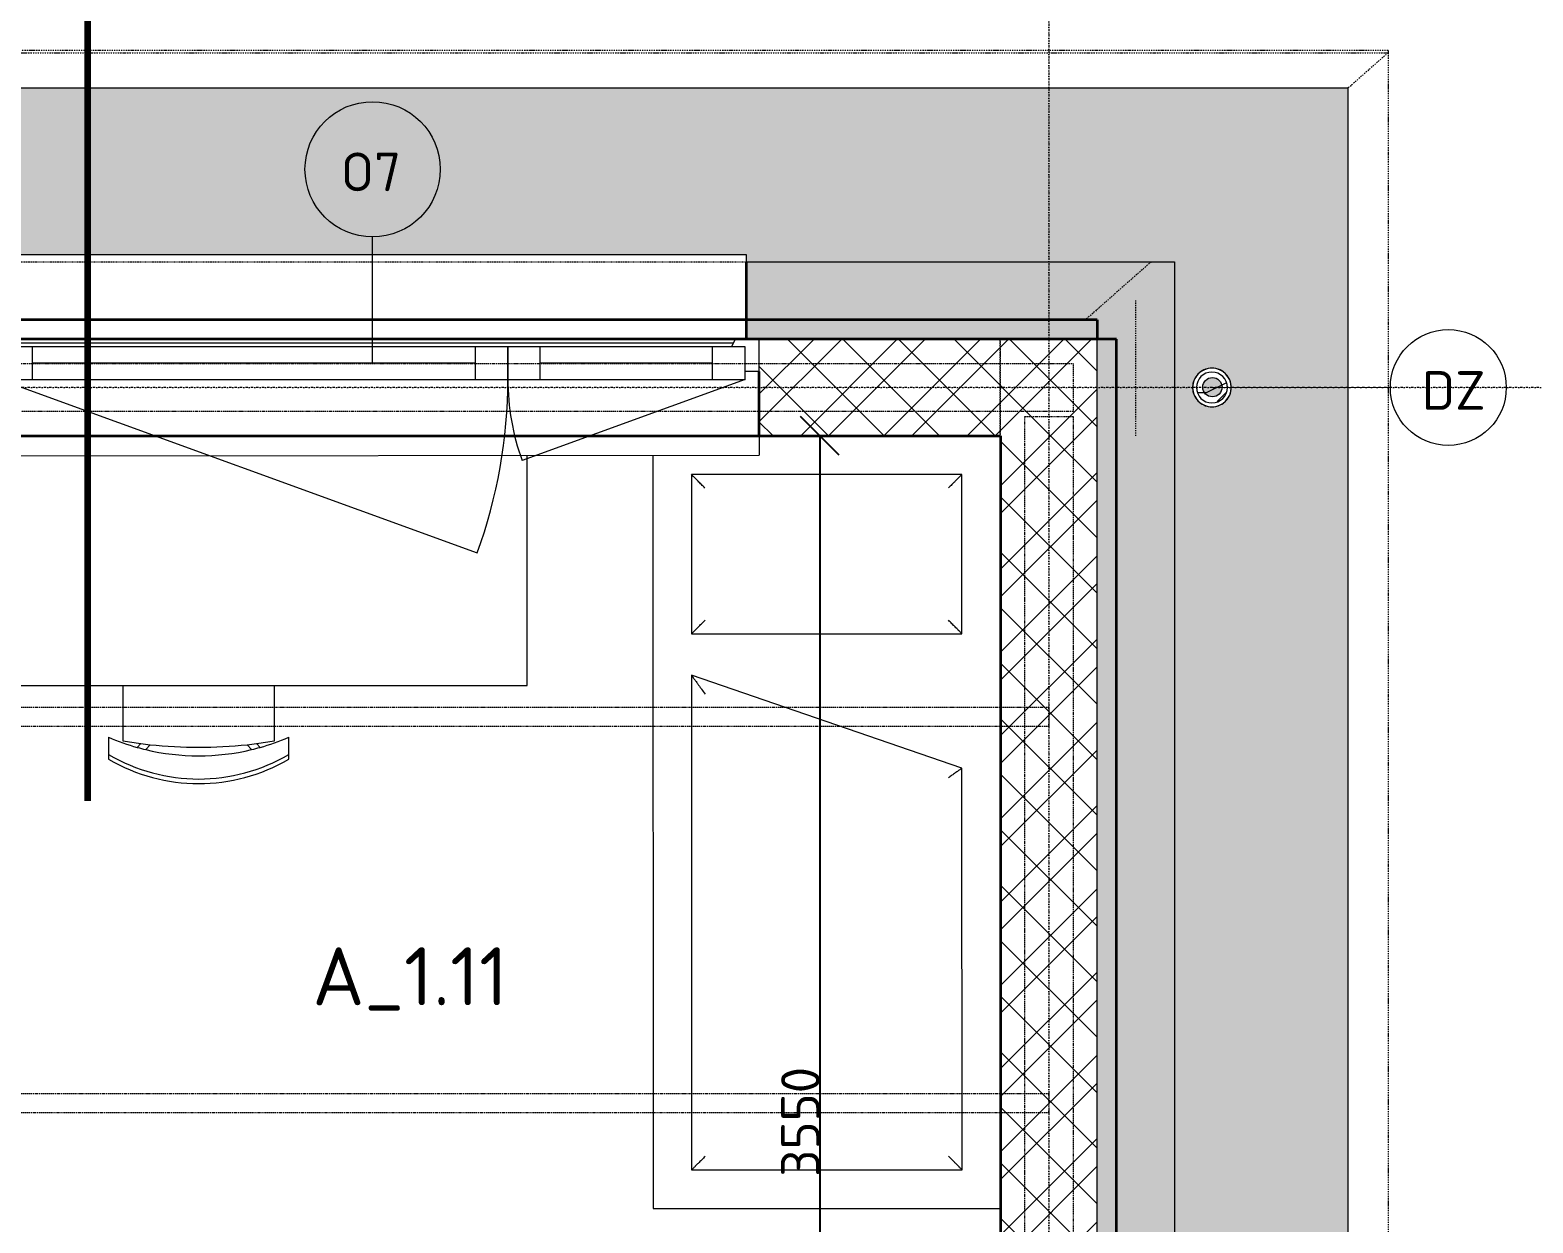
# Model space of a CAD drawing. Extents: x 43000 to 200282, y 3579 to 63943.
# Drawn here: x 59344 to 63233, y 21194 to 24282 of the extents above; entities that cross this region are included whole.
import ezdxf

# ---------------------------------------------------------------- set-up
doc = ezdxf.new("R2010")
doc.units = 0
doc.header["$MEASUREMENT"] = 0
for name, pattern in [('Bodkočiarkovaná 3mm', [5, 3, -1, 0, -1]), ('Bodkočiarkovaná 6mm', [14, 6, -4, 0, -4]), ('ciarkovana 1_5mm', [3, 1.5, -1.5]), ('Nad rovinou rezu _viditeľná hrana_', [6, 3, -1.5, 0, -1.5]), ('Čiarkovaná 3mm', [6, 3, -3])]:
    doc.linetypes.add(name, pattern=pattern)
doc.layers.get('Defpoints').update_dxf_attribs({"color": 242, "linetype": 'CONTINUOUS'})
for name, color, linetype, lineweight in [('0-1', 7, 'CONTINUOUS', 5), ('04_Čiarkovaná_0_18mm', 7, 'Čiarkovaná 3mm', 9), ('_Thin Lines_', 7, 'CONTINUOUS', 18), ('Common Edges', 7, 'CONTINUOUS', 18), ('Dimensions', 7, 'CONTINUOUS', 9), ('Frame_Mullion', 7, 'CONTINUOUS', 18), ('Generic Annotations', 7, 'CONTINUOUS', 9), ('Generic Models', 7, 'CONTINUOUS', 9), ('Grids-1', 7, 'Bodkočiarkovaná 6mm', 9), ('Room Tags', 7, 'CONTINUOUS', 9), ('Sections-2', 7, 'CONTINUOUS', 100), ('Walls-2', 7, 'CONTINUOUS', 35), ('Walls-3', 7, 'CONTINUOUS', 35), ('Window Tags', 7, 'CONTINUOUS', 9), ('Windows', 7, 'CONTINUOUS', 18)]:
    doc.layers.add(name, color=color, linetype=linetype, lineweight=lineweight)
for name, color, linetype, lineweight, true_color in [('_Hidden Lines_', 7, 'CONTINUOUS', 9, 0xc0c0c0), ('_Hidden Lines_-1', 9, 'ciarkovana 1_5mm', 18, 0x808080), ('Cut Pattern-1', 7, 'CONTINUOUS', 9, 0x787878), ('Cut Pattern-2', 9, 'CONTINUOUS', 9, 0x808080), ('Detail Items-2', 7, 'CONTINUOUS', 9, 0xc0c0c0), ('Furniture', 9, 'CONTINUOUS', 9, 0x808080), ('Nad rovinou rezu-1', 7, 'Bodkočiarkovaná 3mm', 9, 0xc0c0c0), ('Roofs-1', 7, 'Nad rovinou rezu _viditeľná hrana_', 9, 0x666666), ('Surface Pattern-1', 7, 'CONTINUOUS', 9, 0xc0c0c0), ('Walls-1', 7, 'Nad rovinou rezu _viditeľná hrana_', 9, 0x666666)]:
    doc.layers.add(name, color=color, linetype=linetype, lineweight=lineweight, true_color=true_color)
doc.layers.add('koty', color=7, linetype='CONTINUOUS')
doc.styles.add('ISOCPEUR_2', font='isocpeur.ttf', dxfattribs={"height": 100})
doc.styles.add('ISOCPEUR_3', font='isocpeur.ttf', dxfattribs={"height": 70})
doc.styles.add('ISOCPEUR_B_1', font='', dxfattribs={"height": 150})
doc.styles.get('ISOCPEUR_B_1').set_extended_font_data('ISOCPEUR', bold=True)
doc.dimstyles.new('CS_Priebežná_-_2_0_mm__stavbárska_čiarka_čERVENA', dxfattribs={"dimscale": 304.8, "dimtxt": 99.598118, "dimasz": 0.328084, "dimexe": 0.328084, "dimexo": 0.0625, "dimgap": 0, "dimtad": 1, "dimdec": 0, "dimrnd": 5, "dimzin": 0, "dimdsep": 46, "dimtxsty": 'ISOCPEUR_2', "dimblk1": 'OBLIQUE', "dimblk2": 'OBLIQUE', "dimsah": 1, "dimcen": 0.09, "dimazin": 0, "dimtfac": 1, "dimtdec": 4, "dimtix": 1, "dimtmove": 0, "dimatfit": 3, "dimfxl": 0.328084, "dimfxlon": 1, "dimtvp": 1, "dimtolj": 1, "dimtzin": 0, "dimarcsym": 2})
pattern_1 = [(45, (55662.63, 12599.48), (-107.763, 107.763), []), (45, (55734.47, 12599.48), (-107.763, 107.763), []), (135, (55662.63, 12599.48), (-71.84205, -71.84205), [])]

# ---------------------------------------------------------------- blocks, each defined once
blk = doc.blocks.new('VOJTEK_2026_STAT_v2_IFC_export_rvt-1-PODLAHA 1NP')
at = {"layer": 'Walls-1'}
for p, q in [((6191.7, 10882.8), (5566.7, 10882.8)), ((6191.7, 10882.8), (6191.7, 6082.1)), ((6441.7, 10882.8), (6191.7, 10882.8)), ((6191.7, 10632.8), (6191.7, 10882.8)), ((6441.7, 10882.8), (6441.7, 6082.2)), ((5566.7, 10798.6), (5566.7, 10632.8)), ((5566.7, 10632.8), (6191.7, 10632.8))]:
    blk.add_line(p, q, dxfattribs=at)
blk = doc.blocks.new('Okno 2-krídlové - 2000x1500-6321168-PODLAHA 1NP')
at = {"layer": '_Hidden Lines_'}
for p, q in [((964, -21), (-270.8, 428.4)), ((-964, -21), (-387, 189))]:
    blk.add_line(p, q, dxfattribs=at)
for centre, radius, start, end in [((964, -21), 1314, 160, 180), ((-964, -21), 614, 360, 20)]:
    blk.add_arc(centre, radius, start, end, dxfattribs=at)
at = {"layer": 'Frame_Mullion'}
for p, q in [((-1000, -125), (-1000, -41)), ((-1000, -41), (-964, -41)), ((-964, -41), (-964, -105)), ((964, -105), (964, -41)), ((964, -41), (1000, -41)), ((1000, -41), (1000, -125)), ((-964, -105), (-929, -105)), ((-929, -105), (-939, -125)), ((929, -105), (964, -105)), ((939, -125), (929, -105)), ((-939, -125), (-1000, -125)), ((939, -125), (-939, -125)), ((1000, -125), (939, -125))]:
    blk.add_line(p, q, dxfattribs=at)
at = {"layer": 'Windows'}
for p, q in [((-350, -21), (-964, -21)), ((-964, -21), (-964, -41)), ((-880, -21), (-880, -105)), ((-434, -21), (-434, -105)), ((-350, -105), (-350, -21)), ((964, -21), (-350, -21)), ((-350, -21), (-350, -105)), ((-266, -21), (-266, -105)), ((880, -21), (880, -105)), ((964, -41), (964, -21)), ((-880, -63), (-434, -63)), ((-266, -63), (880, -63)), ((-929, -105), (-350, -105)), ((-350, -105), (929, -105))]:
    blk.add_line(p, q, dxfattribs=at)
blk = doc.blocks.new('Parapet-vonkajsi - Parapet-vonkajsi-6622748-PODLAHA 1NP')
at = {"layer": '_Hidden Lines_-1'}
blk.add_line((-967, -209.6), (967, -209.6), dxfattribs=at)
at = {"layer": 'Generic Models'}
for p, q in [((-934, 0), (934, 0)), ((939, -10), (-939, -10)), ((-939, -10), (939, -10))]:
    blk.add_line(p, q, dxfattribs=at)
blk = doc.blocks.new('Parapet-vnutorny - Parapet-vnutorny-6341879-PODLAHA 1NP')
at = {"layer": '_Hidden Lines_-1'}
blk.add_line((-1000, 176.4), (1000, 176.4), dxfattribs=at)
at = {"layer": 'Generic Models'}
for p, q in [((-1000, 176), (-1000, 226.4)), ((1000, 226.4), (-1000, 226.4)), ((1000, 226.4), (1000, 174.6))]:
    blk.add_line(p, q, dxfattribs=at)
blk = doc.blocks.new('CS_Jednolozkova postel - CS_Jednolozkova postel-6355535-PODLAHA 1NP')
at = {"layer": 'Furniture'}
for p, q in [((899, 2000), (274.9, 2000)), ((0, 1949.8), (0, 0)), ((100, 1900), (100, 1487.7)), ((390.6, 1900), (100, 1900)), ((800, 1900), (390.6, 1900)), ((800, 1487.7), (800, 1900)), ((100, 1487.7), (362.4, 1487.7)), ((362.4, 1487.7), (800, 1487.7)), ((800, 1139.8), (100, 1380.7)), ((100, 1380.7), (100, 100)), ((800, 100), (800, 1139.8)), ((100, 100), (800, 100)), ((0, 0), (898.5, 0))]:
    blk.add_line(p, q, dxfattribs=at)
for points, knots in [([(135, 1865), (131.9, 1868.1), (127.4, 1872.6), (121.6, 1878.4), (118.1, 1881.9), (115.6, 1884.5), (113.1, 1886.9), (110.7, 1889.2), (108.7, 1891.3), (106.7, 1893.3), (104.6, 1895.4), (102.6, 1897.4), (100.6, 1899.4), (100, 1900), (100, 1900)], [-1, -1, -1, -1, -0.833333, -0.75, -0.666667, -0.625, -0.583333, -0.5, -0.458333, -0.416667, -0.333333, -0.25, -0.166667, 0, 0, 0, 0]), ([(800, 1900), (800, 1900), (799.4, 1899.4), (797.4, 1897.4), (795.4, 1895.4), (793.3, 1893.3), (791.3, 1891.3), (789.2, 1889.3), (786.4, 1886.4), (783.2, 1883.2), (780.5, 1880.5), (777.7, 1877.7), (772.6, 1872.6), (768.1, 1868.1), (765, 1865)], [0, 0, 0, 0, 0.166667, 0.25, 0.333333, 0.416667, 0.458333, 0.5, 0.583333, 0.666667, 0.708333, 0.75, 0.833333, 1, 1, 1, 1]), ([(100, 1487.7), (100, 1487.7), (100.6, 1488.3), (102.6, 1490.3), (104.6, 1492.3), (106.7, 1494.4), (108.7, 1496.4), (110.8, 1498.5), (113.6, 1501.3), (116.8, 1504.5), (119.5, 1507.2), (122.3, 1510), (127.4, 1515.1), (131.9, 1519.6), (135, 1522.7)], [0, 0, 0, 0, 0.166667, 0.25, 0.333333, 0.416667, 0.458333, 0.5, 0.583333, 0.666667, 0.708333, 0.75, 0.833333, 1, 1, 1, 1]), ([(800, 1487.7), (800, 1487.7), (799.4, 1488.3), (797.4, 1490.3), (795.4, 1492.3), (793.3, 1494.4), (791.3, 1496.4), (789.3, 1498.5), (786.4, 1501.3), (783.2, 1504.5), (780.5, 1507.2), (777.7, 1510), (772.6, 1515.1), (768.1, 1519.7), (765, 1522.7)], [0, 0, 0, 0, 0.166667, 0.25, 0.333333, 0.416667, 0.458333, 0.5, 0.583333, 0.666667, 0.708333, 0.75, 0.833333, 1, 1, 1, 1]), ([(100, 1380.7), (100, 1380.7), (100.6, 1379.9), (102.3, 1377.4), (103.6, 1375.7), (105, 1373.7), (106.7, 1371.3), (108.7, 1368.5), (110.7, 1365.6), (113.1, 1362.4), (115.6, 1358.9), (118.1, 1355.3), (121.6, 1350.5), (127.4, 1342.3), (131.9, 1336), (135, 1331.6)], [0, 0, 0, 0, 0.166667, 0.25, 0.291667, 0.333333, 0.416667, 0.458333, 0.5, 0.583333, 0.625, 0.666667, 0.75, 0.833333, 1, 1, 1, 1]), ([(800, 1139.8), (800, 1139.8), (799.2, 1139.2), (796.2, 1137.1), (792.8, 1134.7), (789.8, 1132.5), (786.4, 1130), (782.6, 1127.3), (778.4, 1124.4), (772.6, 1120.2), (768.1, 1117), (765, 1114.8)], [0, 0, 0, 0, 0.166667, 0.333333, 0.416667, 0.5, 0.583333, 0.666667, 0.75, 0.833333, 1, 1, 1, 1]), ([(135, 135), (131.9, 131.9), (127.4, 127.4), (121.6, 121.6), (118.1, 118.1), (115.5, 115.6), (113.1, 113.1), (110.8, 110.7), (108.7, 108.7), (106.7, 106.7), (104.6, 104.6), (102.6, 102.6), (100.6, 100.6), (100, 100), (100, 100)], [-1, -1, -1, -1, -0.833333, -0.75, -0.666667, -0.625, -0.583333, -0.5, -0.458333, -0.416667, -0.333333, -0.25, -0.166667, 0, 0, 0, 0]), ([(800, 100), (800, 100), (799.4, 100.6), (797.4, 102.6), (795.4, 104.6), (793.3, 106.7), (791.3, 108.7), (789.3, 110.8), (786.4, 113.6), (783.2, 116.8), (780.5, 119.5), (777.7, 122.3), (772.6, 127.4), (768.1, 131.9), (765, 135)], [0, 0, 0, 0, 0.166667, 0.25, 0.333333, 0.416667, 0.458333, 0.5, 0.583333, 0.666667, 0.708333, 0.75, 0.833333, 1, 1, 1, 1])]:
    blk.add_open_spline(points, degree=3, knots=knots, dxfattribs=at)
blk = doc.blocks.new('CS_Stol hranaty - CS_Stol hranaty-6362943-PODLAHA 1NP')
at = {"layer": 'Furniture'}
for p, q in [((1400, 600), (0, 600)), ((0, 600), (0, 4.3)), ((1400, 5.3), (1400, 600))]:
    blk.add_line(p, q, dxfattribs=at)
blk = doc.blocks.new('CS_Stolicka - Klasická-6355540-PODLAHA 1NP')
at = {"layer": 'Furniture'}
for p, q in [((-234.2, 180.7), (-234.2, 123.8)), ((-126.9, 143.1), (-138.3, 155.8)), ((135.9, 155.8), (124.5, 143.1)), ((231.7, 123.8), (231.7, 180.7)), ((-197.2, 133.4), (-197.2, -10)), ((-160, 150.2), (-151.1, 140.3)), ((148.7, 140.3), (157.6, 150.2)), ((194.8, -10), (194.8, 133.4))]:
    blk.add_line(p, q, dxfattribs=at)
for centre, radius, start, end in [((-1.2, -215.8), 459.8, 59.5587, 120.4413), ((-1.2, -227.8), 459.8, 59.5587, 120.4413), ((-1.2, -414.2), 586.3, 103.5226, 105.7144), ((-1.2, -414.2), 586.3, 76.4774, 103.5226), ((-1.2, -414.2), 586.3, 74.2856, 76.4774), ((-1.2, -414.2), 586.3, 105.7144, 113.4154), ((-1.2, -1019.2), 1169.1, 97.3668, 99.6511), ((-1.2, -1019.2), 1169.1, 96.1724, 97.3668), ((-1.2, -1019.2), 1169.1, 83.8276, 96.1724), ((-1.2, -1019.2), 1169.1, 82.6332, 83.8276), ((-1.2, -1019.2), 1169.1, 80.3489, 82.6332), ((-1.2, -414.2), 586.3, 66.5846, 74.2856)]:
    blk.add_arc(centre, radius, start, end, dxfattribs=at)
blk = doc.blocks.new('CS_Nosnik obdlznikovy1 - 125x125-6405930-PODLAHA 1NP')
at = {"layer": 'Nad rovinou rezu-1'}
for p, q in [((-3825.1, 62.5), (3962.8, 62.5)), ((3962.8, 62.5), (3962.8, -62.5)), ((3962.8, -62.5), (-3825.1, -62.5))]:
    blk.add_line(p, q, dxfattribs=at)
blk = doc.blocks.new('CS_Nosnik obdlznikovy1 - 125x125-6591288-PODLAHA 1NP')
at = {"layer": 'Nad rovinou rezu-1'}
for p, q in [((-6176.2, 62.5), (4957.4, 62.5)), ((-6176.2, -62.5), (-6176.2, 62.5)), ((4957.4, -62.5), (-6176.2, -62.5))]:
    blk.add_line(p, q, dxfattribs=at)
blk = doc.blocks.new('CS_Nosnik obdlznikovy1 - 200 x 50-6574210-PODLAHA 1NP')
at = {"layer": 'Nad rovinou rezu-1'}
for p, q in [((-3900, 25), (3900, 25)), ((3900, 25), (3900, -25)), ((3900, -25), (-3900, -25))]:
    blk.add_line(p, q, dxfattribs=at)
blk = doc.blocks.new('Poznamka2 - KRUZOK 2-5483510-PODLAHA 1NP')
at = {"layer": 'Generic Annotations'}
blk.add_circle((0, 0), 3, dxfattribs=at)
blk = doc.blocks.new('Popis okna1 - Popis okna-4947703-PODLAHA 1NP')
at = {"layer": 'Window Tags'}
blk.add_circle((0, 0), 3.5, dxfattribs=at)
blk = doc.blocks.new('_Oblique')
at = {"layer": 'koty', "color": 0, "lineweight": -2}
blk.add_line((-0.5, -0.5), (0.5, 0.5), dxfattribs=at)
blk = doc.blocks.new('*D460')
at = {"layer": 'Defpoints', "color": 0, "transparency": 16777216}
for p in [(61487.5, 23232.1), (61387.5, 19680.6), (61487.5, 19680.6)]:
    blk.add_point(p, dxfattribs=at)
at = {"layer": 'Dimensions', "color": 0, "lineweight": -2, "transparency": 16777216}
for p, q in [((61468.5, 23232.1), (61287.5, 23232.1)), ((61387.5, 23232.1), (61387.5, 19680.6)), ((61468.5, 19680.6), (61287.5, 19680.6))]:
    blk.add_line(p, q, dxfattribs=at)
at = {"layer": 'Dimensions', "color": 0, "lineweight": -2, "transparency": 16777216, "xscale": 100, "yscale": 100, "zscale": 100}
for p, rotation in [((61387.5, 23232.1), 90), ((61387.5, 19680.6), 270)]:
    blk.add_blockref('_Oblique', p, dxfattribs=dict(at, rotation=rotation))
at = {"layer": 'Dimensions', "color": 0, "transparency": 16777216, "insert": (61337.5, 21456.3), "char_height": 100, "width": 340.166, "attachment_point": 5, "rotation": 90, "style": 'ISOCPEUR_2'}
blk.add_mtext('\\A1;3550', dxfattribs=at)

msp = doc.modelspace()

# ---------------------------------------------------------------- hatches: boundary and pattern name
at = {"layer": 'Cut Pattern-1'}
h = msp.add_hatch(dxfattribs=at)
h.set_pattern_fill('FP_1', color=256, style=0, pattern_type=2)
h.set_pattern_definition(pattern_1)
h.paths.add_polyline_path([(58476.4, 23232.1), (59230.2, 23232.1), (59230.2, 23482.1), (54055.2, 23482.1), (54055.2, 23232.1), (58430.3, 23232.1)])
h.paths.add_polyline_path([(61230.2, 23232.1), (62105.2, 23232.1), (62105.2, 23482.1), (61230.2, 23482.1), (61230.2, 23363.3)])
h = msp.add_hatch(dxfattribs=at)
h.set_pattern_fill('FP_1', color=256, style=0, pattern_type=2)
h.set_pattern_definition(pattern_1)
h.paths.add_polyline_path([(61855.2, 12732.2), (62105.2, 12732.2), (62105.2, 17931.7), (61855.2, 17931.7), (61855.2, 12957.5)])
h.paths.add_polyline_path([(62021.2, 18681.6), (62021.2, 18681.7), (62105.2, 18681.7), (62105.2, 23232.1), (61855.2, 23232.1), (61855.2, 18681.7), (61864.5, 18681.7)])
at = {"layer": 'Cut Pattern-2'}
h = msp.add_hatch(dxfattribs=at)
h.set_pattern_fill('FP_6', color=256, angle=-18.43, style=0, pattern_type=2)
h.set_pattern_definition([(341.57, (58176.411, 23678.248), (30.482143, 0.002317), [2.012, -214.854, 24.079, 0]), (198.43, (58184.031, 23678.248), (30.482143, -0.002317), [2.012, -214.854, 23.736, 0]), (288.43, (58176.411, 23678.248), (-15.234648, 76.2062), [72.276, -168.669]), (251.57, (58184.031, 23678.248), (-15.234648, -76.2062), [72.276, -168.669])])
h.paths.add_polyline_path([(62241, 23482.1), (62305.2, 23482.1), (62305.2, 23682.1), (61197.2, 23682.1), (61197.2, 23482.1), (62105.2, 23482.1)])
h.paths.add_polyline_path([(54147.1, 23482.1), (59263.2, 23482.1), (59263.2, 23682.1), (54055.2, 23682.1), (54055.2, 23482.1)])
h = msp.add_hatch(dxfattribs=at)
h.set_pattern_fill('FP_5', color=256, angle=-18.43, style=0, pattern_type=2)
h.set_pattern_definition([(251.57, (62301.418, 18010.961), (0.002317, -30.482143), [2.012, -214.854, 24.079, 0]), (108.43, (62301.418, 18003.34), (-0.002317, -30.482143), [2.012, -214.854, 23.736, 0]), (198.43, (62301.418, 18010.961), (76.2062, 15.234648), [72.276, -168.669]), (161.57, (62301.418, 18003.34), (-76.2062, 15.234648), [72.276, -168.669])])
h.paths.add_polyline_path([(62105.2, 12532.2), (62305.2, 12532.2), (62305.2, 17931.7), (62105.2, 17931.7), (62105.2, 12660.2)])
h.paths.add_polyline_path([(62105.2, 18681.6), (62305.2, 18681.6), (62305.2, 23482.1), (62105.2, 23482.1), (62105.2, 18681.7)])
at = {"layer": 'Detail Items-2'}
h = msp.add_hatch(dxfattribs=at)
h.set_pattern_fill('FP_24', color=256, style=0, pattern_type=2)
h.set_pattern_definition([(0, (55662.63, 12599.5), (508, 508), [50.8, -76.2, 25.4, -76.2, -279.4]), (0, (55662.63, 12599.5), (508, 508), [-228.6, 25.4, -254]), (0, (55916.63, 12650.3), (508, 508), [25.4, -482.6]), (0, (55764.23, 12675.7), (508, 508), [25.4, -50.8, 25.4, -406.4]), (0, (56018.23, 12701.1), (508, 508), [50.8, -457.2]), (0, (56069.03, 12726.5), (508, 508), [25.4, -482.6]), (0, (55916.63, 12777.3), (508, 508), [50.8, -457.2]), (0, (55662.63, 12802.7), (508, 508), [25.4, -50.8, 25.4, -127, -279.4]), (0, (55662.63, 12802.7), (508, 508), [-228.6, 76.2, -203.2]), (0, (56018.23, 12853.5), (508, 508), [50.8, -457.2]), (0, (55713.43, 12878.9), (508, 508), [50.8, -25.4, 25.4, -203.2, -203.2]), (0, (55713.43, 12878.9), (508, 508), [-304.8, 25.4, -177.8]), (0, (55688.03, 12904.3), (508, 508), [25.4, -482.6]), (0, (55865.83, 12929.7), (508, 508), [25.4, -25.4, 25.4, -431.8]), (0, (55789.63, 12955.1), (508, 508), [25.4, -482.6]), (0, (56119.83, 12980.5), (508, 508), [25.4, -482.6]), (0, (55891.23, 13005.9), (508, 508), [25.4, -203.2, 25.4, -254]), (0, (55891.23, 13031.3), (508, 508), [50.8, -457.2]), (0, (55992.83, 13056.7), (508, 508), [50.8, -457.2]), (0, (55688.03, 13082.1), (508, 508), [25.4, -304.8, 50.8, -127]), (90, (55662.63, 12828.1), (-508, 508), [101.6, -101.6, 50.8, -254]), (90, (55688.03, 12828.1), (-508, 508), [25.4, -177.8, 50.8, -254]), (90, (55713.43, 12701.1), (-508, 508), [76.2, -431.8]), (90, (55738.83, 12701.1), (-508, 508), [50.8, -457.2]), (90, (55764.23, 12624.9), (-508, 508), [25.4, -304.8, 25.4, -25.4, -127]), (90, (55764.23, 12624.9), (-508, 508), [-381, 50.8, -76.2]), (90, (55815.03, 12624.9), (-508, 508), [25.4, -177.8, 25.4, -279.4]), (90, (55840.43, 12828.1), (-508, 508), [50.8, -76.2, 25.4, -25.4, -330.2]), (90, (55840.43, 12828.1), (-508, 508), [-177.8, 50.8, -279.4]), (90, (55865.83, 12726.5), (-508, 508), [50.8, -279.4, 25.4, -152.4]), (90, (55891.23, 12624.9), (-508, 508), [25.4, -25.4, 50.8, -406.4]), (90, (55942.03, 12955.1), (-508, 508), [25.4, -482.6]), (90, (55967.43, 12955.1), (-508, 508), [50.8, -50.8, 25.4, -25.4, -355.6]), (90, (55967.43, 12955.1), (-508, 508), [-152.4, 50.8, -304.8]), (90, (55992.83, 12726.5), (-508, 508), [25.4, -25.4, 25.4, -50.8, -381]), (90, (55992.83, 12726.5), (-508, 508), [-127, 25.4, -355.6]), (90, (56069.03, 12904.3), (-508, 508), [101.6, -406.4]), (90, (56094.43, 12853.5), (-508, 508), [101.6, -76.2, 50.8, -279.4]), (90, (56119.83, 12650.3), (-508, 508), [25.4, -76.2, 50.8, -355.6]), (90, (56145.23, 12701.1), (-508, 508), [76.2, -431.8]), (45, (55865.83, 12599.5), (0, 508), [35.921, -682.5]), (45, (56145.23, 12624.9), (0, 508), [35.921, -610.658, 35.921, -35.921]), (45, (55815.03, 12650.3), (0, 508), [35.921, -287.365, 35.921, -359.214]), (45, (55942.03, 12650.3), (0, 508), [35.921, -574.738, 35.921, -71.841]), (45, (55967.43, 12650.3), (0, 508), [71.841, -287.365, 71.841, -287.372]), (45, (55840.43, 12701.1), (0, 508), [35.916, -323.291, 35.916, -35.916, -287.382]), (45, (55840.43, 12701.1), (0, 508), [-431.038, 35.916, -251.467]), (45, (56094.43, 12726.5), (0, 508), [35.921, -35.921, 35.921, -610.658]), (45, (55738.83, 12751.9), (0, 508), [35.921, -431.048, 35.921, -215.531]), (45, (56145.23, 12802.7), (0, 508), [35.916, -35.916, 35.916, -143.683, -466.991]), (45, (56145.23, 12802.7), (0, 508), [-251.43, 35.916, -431.075]), (45, (55840.43, 12878.9), (0, 508), [35.921, -682.5]), (45, (55713.43, 12904.3), (0, 508), [71.842, -646.579]), (45, (55662.63, 12955.1), (0, 508), [35.921, -35.921, 35.921, -610.658]), (45, (55942.03, 13031.3), (0, 508), [35.921, -682.5]), (45, (56094.43, 13082.1), (0, 508), [35.921, -682.5]), (135, (55891.23, 12650.3), (6e-14, 508), [35.921, -682.5]), (135, (55916.63, 12650.3), (6e-14, 508), [35.921, -682.5]), (135, (55764.23, 12675.7), (6e-14, 508), [35.921, -143.683, 71.841, -466.976]), (135, (55662.63, 12675.7), (6e-14, 508), [35.921, -682.5]), (135, (55992.83, 12751.9), (6e-14, 508), [35.921, -287.368, 35.921, -359.211]), (135, (56018.23, 12751.9), (6e-14, 508), [35.916, -215.544, 35.916, -215.494, -215.551]), (135, (56018.23, 12751.9), (6e-14, 508), [-502.869, 35.916, -179.636]), (135, (55713.43, 12777.3), (6e-14, 508), [35.921, -682.5]), (135, (56119.83, 12802.7), (6e-14, 508), [71.831, -179.603, 35.916, -35.916, -395.155]), (135, (56119.83, 12802.7), (6e-14, 508), [-323.266, 35.916, -359.239]), (135, (55789.63, 12878.9), (6e-14, 508), [35.921, -682.5]), (135, (55992.83, 12878.9), (6e-14, 508), [71.842, -646.579]), (135, (56018.23, 12878.9), (6e-14, 508), [35.921, -682.5]), (135, (55865.83, 12929.7), (6e-14, 508), [35.921, -682.5]), (135, (55713.43, 13005.9), (6e-14, 508), [35.921, -682.5]), (135, (56119.83, 13005.9), (6e-14, 508), [35.921, -682.5]), (26.565, (55713.43, 12599.48), (508.0002, -0.0009), [56.794, -1079.128]), (26.565, (55662.63, 12650.28), (508.0002, -0.0009), [56.794, -1079.128]), (26.565, (55662.63, 12675.68), (508.0002, -0.0009), [56.794, -1079.128]), (26.565, (55789.63, 12675.68), (508.0002, -0.0009), [56.794, -1079.128]), (26.565, (55764.23, 12777.28), (508.0002, -0.0009), [56.794, -1079.128]), (26.565, (55764.23, 12802.68), (508.0002, -0.0009), [56.794, -1079.128]), (26.565, (55865.83, 12904.28), (508.0002, -0.0009), [56.794, -1079.128]), (26.565, (55891.23, 12929.68), (508.0002, -0.0009), [56.794, -1079.128]), (26.565, (55688.03, 12980.48), (508.0002, -0.0009), [56.794, -1079.128]), (26.565, (55840.43, 12980.48), (508.0002, -0.0009), [56.794, -1079.128]), (63.435, (56094.43, 12599.48), (-0.0009, 508.0002), [56.794, -1079.128]), (63.435, (55967.43, 12675.68), (-0.0009, 508.0002), [56.794, -1079.128]), (63.435, (55891.23, 12726.48), (-0.0009, 508.0002), [56.794, -1079.128]), (63.435, (55967.43, 12802.68), (-0.0009, 508.0002), [56.794, -1079.128]), (63.435, (55992.83, 12802.68), (-0.0009, 508.0002), [56.794, -1079.128]), (63.435, (55815.03, 12878.88), (-0.0009, 508.0002), [56.794, -1079.128]), (63.435, (55764.23, 12904.28), (-0.0009, 508.0002), [56.794, -1079.128]), (63.435, (55967.43, 13005.88), (-0.0009, 508.0002), [56.794, -1079.128]), (63.435, (55764.23, 13056.68), (-0.0009, 508.0002), [56.794, -1079.128]), (116.565, (55688.03, 12904.28), (0.0009, 508.0002), [56.794, -1079.128]), (116.565, (55992.83, 12904.28), (0.0009, 508.0002), [56.794, -1079.128]), (116.565, (55662.63, 12929.68), (0.0009, 508.0002), [56.794, -1079.128]), (116.565, (56069.03, 13005.88), (0.0009, 508.0002), [56.794, -1079.128]), (116.565, (55738.83, 13031.28), (0.0009, 508.0002), [56.794, -1079.128]), (116.565, (55840.43, 13056.68), (0.0009, 508.0002), [56.794, -1079.128]), (153.435, (55865.83, 12599.48), (-508.0002, -0.0009), [56.794, -1079.128]), (153.435, (55764.23, 12650.28), (-508.0002, -0.0009), [56.794, -1079.128]), (153.435, (56119.83, 12675.68), (-508.0002, -0.0009), [56.794, -1079.128]), (153.435, (56069.03, 12726.48), (-508.0002, -0.0009), [56.794, -1079.128]), (153.435, (55865.83, 12777.28), (-508.0002, -0.0009), [56.794, -1079.128]), (153.435, (55738.83, 12802.68), (-508.0002, -0.0009), [56.794, -1079.128]), (153.435, (55891.23, 12802.68), (-508.0002, -0.0009), [56.794, -1079.128]), (153.435, (55815.03, 12853.48), (-508.0002, -0.0009), [56.794, -1079.128]), (153.435, (55815.03, 12980.48), (-508.0002, -0.0009), [56.794, -1079.128]), (153.435, (55662.63, 13082.08), (-508.0002, -0.0009), [56.794, -1079.128]), (153.435, (55967.43, 13082.08), (-508.0002, -0.0009), [56.794, -1079.128]), (153.435, (56018.23, 13082.08), (-508.0002, -0.0009), [56.794, -1079.128])])
h.paths.add_polyline_path([(56669.3, 10079.2), (56669.3, 10529.2), (53426.9, 10529.2), (53426.9, 10509.2), (51492.9, 10509.2), (51492.9, 10529.2), (46169.8, 10529.2), (46169.8, 17377.4), (46652.8, 17377.4), (46652.8, 17397.4), (48586.8, 17397.4), (48586.8, 17377.4), (50110.2, 17377.4), (50110.2, 17830.2), (45719.8, 17830.2), (45719.8, 10079.2), (56217.6, 10079.2)])
h.paths.add_polyline_path([(46494.8, 10379.2), (46481.8, 10380.9), (46469.8, 10385.9), (46459.4, 10393.8), (46451.5, 10404.2), (46446.5, 10416.2), (46444.9, 10430.3), (46446.5, 10442.1), (46451.5, 10454.2), (46459.4, 10464.5), (46469.8, 10472.5), (46481.8, 10477.5), (46494.8, 10479.2), (46507.7, 10477.5), (46519.8, 10472.5), (46530.1, 10464.5), (46538.1, 10454.2), (46543.1, 10442.1), (46544.8, 10429.2), (46543.1, 10416.2), (46538.1, 10404.2), (46530.1, 10393.8), (46519.8, 10385.9), (46507.7, 10380.9)])
h.paths.add_polyline_path([(45790.2, 10729.2), (45790.2, 10964.2), (46135.6, 10964.2), (46135.6, 10729.2), (46053.1, 10729.2)])
h.paths.add_polyline_path([(62755.2, 12082.7), (62755.2, 24132), (53855.2, 24132), (53855.2, 23682.1), (59263.2, 23682.1), (59263.2, 23701.7), (61197.2, 23701.7), (61197.2, 23682.1), (62305.2, 23682.1), (62305.2, 18648.7), (62336.7, 18648.7), (62336.7, 17964.7), (62305.2, 17964.7), (62305.2, 12148.2), (61744.6, 12148.2), (61744.6, 12532.2), (61201, 12532.2), (61201, 12512.2), (59267, 12512.2), (59267, 12532.2), (59235.2, 12532.2), (59235.2, 12082.7), (62241, 12082.7)])
h.paths.add_polyline_path([(62405.2, 12807.2), (62392.3, 12809), (62380.2, 12813.9), (62369.9, 12821.9), (62361.9, 12832.2), (62356.9, 12844.3), (62355.2, 12857.2), (62356.9, 12870.2), (62361.9, 12882.2), (62369.9, 12892.6), (62380.2, 12900.6), (62392.3, 12905.5), (62405.2, 12907.2), (62418.2, 12905.5), (62430.2, 12900.6), (62440.6, 12892.6), (62448.5, 12882.2), (62453.5, 12870.2), (62455.2, 12857.2), (62453.5, 12844.3), (62448.5, 12832.2), (62440.6, 12821.9), (62429.2, 12813.5), (62417.1, 12808.8)])
h.paths.add_polyline_path([(46135.6, 16927.4), (45790.2, 16927.4), (45790.2, 17162.4), (46135.6, 17162.4), (46135.6, 17119.8)])
h.paths.add_polyline_path([(46494.8, 17427.4), (46481.8, 17429.1), (46469.8, 17434.1), (46459.4, 17442.1), (46451.5, 17452.4), (46446.5, 17464.5), (46444.8, 17477.4), (46446.5, 17490.3), (46451.5, 17502.4), (46459.4, 17512.8), (46469.8, 17520.7), (46481.8, 17525.7), (46494.8, 17527.4), (46507.7, 17525.7), (46519.8, 17520.7), (46530.1, 17512.8), (46538.1, 17502.4), (46543.1, 17490.3), (46544.8, 17477.4), (46543.1, 17464.5), (46538.1, 17452.4), (46530.1, 17442.1), (46519.8, 17434.1), (46507.7, 17429.1)])
h.paths.add_polyline_path([(62402.4, 23307.1), (62389.5, 23308.8), (62377.4, 23313.8), (62367.1, 23321.7), (62359.1, 23332.1), (62354.1, 23344.1), (62352.4, 23357.1), (62354.1, 23370), (62359.1, 23382.1), (62367.1, 23392.4), (62377.4, 23400.4), (62389.5, 23405.4), (62402.4, 23407.1), (62415.4, 23405.4), (62427.4, 23400.4), (62437.8, 23392.4), (62445.7, 23382.1), (62450.7, 23370), (62452.4, 23357.1), (62450.7, 23344.1), (62445.7, 23332.1), (62437.8, 23321.7), (62427.4, 23313.8), (62415.4, 23308.8)])
at = {"layer": 'Generic Annotations'}
h = msp.add_hatch(color=256, dxfattribs=at)
edge = h.paths.add_edge_path()
edge.add_arc((62403.7, 23357.9), 25, 0, 360)
at = {"layer": 'Surface Pattern-1'}
h = msp.add_hatch(dxfattribs=at)
h.set_pattern_fill('FP_23', color=256, style=0, pattern_type=2)
h.set_pattern_definition([(0, (55660, 12599.5), (507.804, 508), [50.78, -76.171, 25.39, -76.171, -279.292]), (0, (55660, 12599.5), (507.804, 508), [-228.512, 25.39, -253.902]), (0, (55913.9, 12650.3), (507.804, 508), [25.39, -482.414]), (0, (55761.56, 12675.7), (507.804, 508), [25.39, -50.78, 25.39, -406.243]), (0, (56015.46, 12701.1), (507.804, 508), [50.78, -457.024]), (0, (56066.24, 12726.5), (507.804, 508), [25.39, -482.414]), (0, (55913.9, 12777.3), (507.804, 508), [50.78, -457.024]), (0, (55660, 12802.7), (507.804, 508), [25.39, -50.78, 25.39, -126.951, -279.292]), (0, (55660, 12802.7), (507.804, 508), [-228.512, 76.171, -203.122]), (0, (56015.46, 12853.5), (507.804, 508), [50.78, -457.024]), (0, (55710.8, 12878.9), (507.804, 508), [50.78, -25.39, 25.39, -203.122, -203.122]), (0, (55710.8, 12878.9), (507.804, 508), [-304.682, 25.39, -177.731]), (0, (55685.4, 12904.3), (507.804, 508), [25.39, -482.414]), (0, (55863.1, 12929.7), (507.804, 508), [25.39, -25.39, 25.39, -431.634]), (0, (55786.95, 12955.1), (507.804, 508), [25.39, -482.414]), (0, (56117, 12980.5), (507.804, 508), [25.39, -482.414]), (0, (55888.5, 13005.9), (507.804, 508), [25.39, -203.122, 25.39, -253.902]), (0, (55888.5, 13031.3), (507.804, 508), [50.78, -457.024]), (0, (55990.07, 13056.7), (507.804, 508), [50.78, -457.024]), (0, (55685.4, 13082.1), (507.804, 508), [25.39, -304.682, 50.78, -126.951]), (90, (55660, 12828.1), (-507.804, 508), [101.6, -101.6, 50.8, -254]), (90, (55685.4, 12828.1), (-507.804, 508), [25.4, -177.8, 50.8, -254]), (90, (55710.8, 12701.1), (-507.804, 508), [76.2, -431.8]), (90, (55736.17, 12701.1), (-507.804, 508), [50.8, -457.2]), (90, (55761.56, 12624.9), (-507.804, 508), [25.4, -304.8, 25.4, -25.4, -127]), (90, (55761.56, 12624.9), (-507.804, 508), [-381, 50.8, -76.2]), (90, (55812.34, 12624.9), (-507.804, 508), [25.4, -177.8, 25.4, -279.4]), (90, (55837.73, 12828.1), (-507.804, 508), [50.8, -76.2, 25.4, -25.4, -330.2]), (90, (55837.73, 12828.1), (-507.804, 508), [-177.8, 50.8, -279.4]), (90, (55863.1, 12726.5), (-507.804, 508), [50.8, -279.4, 25.4, -152.4]), (90, (55888.5, 12624.9), (-507.804, 508), [25.4, -25.4, 50.8, -406.4]), (90, (55939.3, 12955.1), (-507.804, 508), [25.4, -482.6]), (90, (55964.7, 12955.1), (-507.804, 508), [50.8, -50.8, 25.4, -25.4, -355.6]), (90, (55964.7, 12955.1), (-507.804, 508), [-152.4, 50.8, -304.8]), (90, (55990.07, 12726.5), (-507.804, 508), [25.4, -25.4, 25.4, -50.8, -381]), (90, (55990.07, 12726.5), (-507.804, 508), [-127, 25.4, -355.6]), (90, (56066.24, 12904.3), (-507.804, 508), [101.6, -406.4]), (90, (56091.63, 12853.5), (-507.804, 508), [101.6, -76.2, 50.8, -279.4]), (90, (56117, 12650.3), (-507.804, 508), [25.4, -76.2, 50.8, -355.6]), (90, (56142.4, 12701.1), (-507.804, 508), [76.2, -431.8]), (45.011, (55863.12, 12599.5), (0.0008, 508), [35.914, -682.368]), (45.011, (56142.4, 12624.9), (0.0008, 508), [35.914, -610.541, 35.914, -35.914]), (45.011, (55812.34, 12650.3), (0.0008, 508), [35.914, -287.31, 35.914, -359.144]), (45.011, (55939.3, 12650.3), (0.0008, 508), [35.914, -574.627, 35.914, -71.828]), (45.011, (55964.7, 12650.3), (0.0008, 508), [71.828, -287.31, 71.828, -287.317]), (45.011, (55837.73, 12701.1), (0.0008, 508), [35.909, -323.229, 35.909, -35.909, -287.327]), (45.011, (55837.73, 12701.1), (0.0008, 508), [-430.955, 35.909, -251.418]), (45.011, (56091.63, 12726.5), (0.0008, 508), [35.914, -35.914, 35.914, -610.541]), (45.011, (55736.17, 12751.9), (0.0008, 508), [35.914, -430.965, 35.914, -215.489]), (45.011, (56142.4, 12802.7), (0.0008, 508), [35.909, -35.909, 35.909, -143.655, -466.901]), (45.011, (56142.4, 12802.7), (0.0008, 508), [-251.381, 35.909, -430.992]), (45.011, (55837.73, 12878.9), (0.0008, 508), [35.914, -682.368]), (45.011, (55710.78, 12904.3), (0.0008, 508), [71.828, -646.454]), (45.011, (55660, 12955.1), (0.0008, 508), [35.914, -35.914, 35.914, -610.541]), (45.011, (55939.3, 13031.3), (0.0008, 508), [35.914, -682.368]), (45.011, (56091.63, 13082.1), (0.0008, 508), [35.914, -682.368]), (134.989, (55888.5, 12650.3), (-0.0008, 508), [35.914, -682.368]), (134.989, (55913.9, 12650.3), (-0.0008, 508), [35.914, -682.368]), (134.989, (55761.56, 12675.7), (-0.0008, 508), [35.914, -143.655, 71.828, -466.886]), (134.989, (55660, 12675.7), (-0.0008, 508), [35.914, -682.368]), (134.989, (55990.07, 12751.9), (-0.0008, 508), [35.914, -287.313, 35.914, -359.142]), (134.989, (56015.46, 12751.9), (-0.0008, 508), [35.909, -215.503, 35.909, -215.452, -215.51]), (134.989, (56015.46, 12751.9), (-0.0008, 508), [-502.772, 35.909, -179.601]), (134.989, (55710.78, 12777.3), (-0.0008, 508), [35.914, -682.368]), (134.989, (56117.02, 12802.7), (-0.0008, 508), [71.817, -179.569, 35.909, -35.909, -395.079]), (134.989, (56117.02, 12802.7), (-0.0008, 508), [-323.203, 35.909, -359.17]), (134.989, (55786.95, 12878.9), (-0.0008, 508), [35.914, -682.368]), (134.989, (55990.07, 12878.9), (-0.0008, 508), [71.828, -646.454]), (134.989, (56015.46, 12878.9), (-0.0008, 508), [35.914, -682.368]), (134.989, (55863.12, 12929.7), (-0.0008, 508), [35.914, -682.368]), (134.989, (55710.78, 13005.9), (-0.0008, 508), [35.914, -682.368]), (134.989, (56117.02, 13005.9), (-0.0008, 508), [35.914, -682.368]), (26.574, (55710.78, 12599.48), (507.8043, 0.001), [56.777, -1078.795]), (26.574, (55660, 12650.28), (507.8043, 0.001), [56.777, -1078.795]), (26.574, (55660, 12675.68), (507.8043, 0.001), [56.777, -1078.795]), (26.574, (55786.95, 12675.68), (507.8043, 0.001), [56.777, -1078.795]), (26.574, (55761.56, 12777.28), (507.8043, 0.001), [56.777, -1078.795]), (26.574, (55761.56, 12802.68), (507.8043, 0.001), [56.777, -1078.795]), (26.574, (55863.12, 12904.28), (507.8043, 0.001), [56.777, -1078.795]), (26.574, (55888.51, 12929.68), (507.8043, 0.001), [56.777, -1078.795]), (26.574, (55685.4, 12980.48), (507.8043, 0.001), [56.777, -1078.795]), (26.574, (55837.73, 12980.48), (507.8043, 0.001), [56.777, -1078.795]), (63.444, (56091.63, 12599.48), (-0.0015, 507.9998), [56.79, -1079.045]), (63.444, (55964.68, 12675.68), (-0.0015, 507.9998), [56.79, -1079.045]), (63.444, (55888.51, 12726.48), (-0.0015, 507.9998), [56.79, -1079.045]), (63.444, (55964.68, 12802.68), (-0.0015, 507.9998), [56.79, -1079.045]), (63.444, (55990.07, 12802.68), (-0.0015, 507.9998), [56.79, -1079.045]), (63.444, (55812.34, 12878.88), (-0.0015, 507.9998), [56.79, -1079.045]), (63.444, (55761.56, 12904.28), (-0.0015, 507.9998), [56.79, -1079.045]), (63.444, (55964.68, 13005.88), (-0.0015, 507.9998), [56.79, -1079.045]), (63.444, (55761.56, 13056.68), (-0.0015, 507.9998), [56.79, -1079.045]), (116.556, (55685.4, 12904.28), (0.0015, 507.9998), [56.79, -1079.045]), (116.556, (55990.07, 12904.28), (0.0015, 507.9998), [56.79, -1079.045]), (116.556, (55660, 12929.68), (0.0015, 507.9998), [56.79, -1079.045]), (116.556, (56066.24, 13005.88), (0.0015, 507.9998), [56.79, -1079.045]), (116.556, (55736.17, 13031.28), (0.0015, 507.9998), [56.79, -1079.045]), (116.556, (55837.73, 13056.68), (0.0015, 507.9998), [56.79, -1079.045]), (153.426, (55863.12, 12599.48), (-507.8043, 0.001), [56.777, -1078.795]), (153.426, (55761.56, 12650.28), (-507.8043, 0.001), [56.777, -1078.795]), (153.426, (56117.02, 12675.68), (-507.8043, 0.001), [56.777, -1078.795]), (153.426, (56066.24, 12726.48), (-507.8043, 0.001), [56.777, -1078.795]), (153.426, (55863.12, 12777.28), (-507.8043, 0.001), [56.777, -1078.795]), (153.426, (55736.17, 12802.68), (-507.8043, 0.001), [56.777, -1078.795]), (153.426, (55888.51, 12802.68), (-507.8043, 0.001), [56.777, -1078.795]), (153.426, (55812.34, 12853.48), (-507.8043, 0.001), [56.777, -1078.795]), (153.426, (55812.34, 12980.48), (-507.8043, 0.001), [56.777, -1078.795]), (153.426, (55660, 13082.08), (-507.8043, 0.001), [56.777, -1078.795]), (153.426, (55964.68, 13082.08), (-507.8043, 0.001), [56.777, -1078.795]), (153.426, (56015.46, 13082.08), (-507.8043, 0.001), [56.777, -1078.795])])
h.paths.add_polyline_path([(62402.4, 23307.1), (62412, 23308.3), (62392.9, 23308.3)])
h.paths.add_polyline_path([(62390.7, 23308.6), (62373.1, 23317.1), (62377.4, 23313.8), (62389.5, 23308.8)])
h.paths.add_polyline_path([(62414.2, 23308.6), (62415.4, 23308.8), (62427.4, 23313.8), (62431.8, 23317.1), (62414.5, 23308.8)])
h.paths.add_polyline_path([(62402.4, 23317.1), (62422.4, 23322.4), (62437.1, 23337.1), (62442.4, 23357.1), (62437.1, 23377.1), (62422.4, 23391.7), (62402.4, 23397.1), (62382.4, 23391.7), (62367.8, 23377.1), (62362.4, 23357.1), (62367.8, 23337.1), (62382.4, 23322.4), (62391.3, 23320)])
h.paths.add_polyline_path([(62370.2, 23319.3), (62358.2, 23334.4), (62359.1, 23332.1), (62367.8, 23321.2)])
h.paths.add_polyline_path([(62434.7, 23319.3), (62437.8, 23321.7), (62445.7, 23332.1), (62445.7, 23333.2), (62436.6, 23321.7)])
h.paths.add_polyline_path([(62356.9, 23337.4), (62352.4, 23357.1), (62354.1, 23344.1)])
h.paths.add_polyline_path([(62448, 23337.4), (62450.7, 23344.1), (62452.4, 23357.1), (62449.5, 23344.1)])
h.paths.add_polyline_path([(62452.4, 23357.1), (62450.7, 23370), (62448, 23376.7), (62451, 23363.3)])
h.paths.add_polyline_path([(62352.4, 23357.1), (62356.9, 23376.7), (62354.1, 23370), (62353.3, 23363.3)])
h.paths.add_polyline_path([(62358.2, 23379.7), (62370.2, 23394.8), (62367.1, 23392.4), (62359.1, 23382.1)])
h.paths.add_polyline_path([(62446.7, 23379.7), (62445.7, 23382.1), (62437.1, 23393), (62434.7, 23394.8), (62445.7, 23380.9)])
h.paths.add_polyline_path([(62373.1, 23397), (62389.5, 23405.4), (62377.4, 23400.4)])
h.paths.add_polyline_path([(62431.8, 23397), (62427.4, 23400.4), (62415.6, 23404.8), (62428.1, 23398.8)])
h.paths.add_polyline_path([(62412, 23405.8), (62402.4, 23407.1), (62392.9, 23405.8), (62402.9, 23405.8)])

# ---------------------------------------------------------------- linework, layer by layer
at = {"layer": '04_Čiarkovaná_0_18mm'}
msp.add_line((62205.2, 23231.8), (62205.2, 23582.4), dxfattribs=at)
at = {"layer": '_Thin Lines_'}
for p, q in [((62755.2, 24132), (53855.2, 24132)), ((62755.2, 12082.7), (62755.2, 24132)), ((59263.2, 23701.7), (61197.2, 23701.7)), ((61197.2, 23701.7), (61197.2, 23682.1)), ((61197.2, 23682.1), (62305.2, 23682.1)), ((62305.2, 23682.1), (62305.2, 18648.7))]:
    msp.add_line(p, q, dxfattribs=at)
for start, end in [(0, 180), (180, 0)]:
    msp.add_arc((62402.4, 23357.1), 50, start, end, dxfattribs=at)
at = {"layer": 'Common Edges'}
for p, q in [((62105.2, 23482.1), (61230.2, 23482.1)), ((62105.2, 18681.7), (62105.2, 23482.1))]:
    msp.add_line(p, q, dxfattribs=at)
at = {"layer": 'Generic Annotations'}
msp.add_line((62403.7, 23357.9), (62864.2, 23357.1), dxfattribs=at)
msp.add_circle((62403.7, 23357.9), 25, dxfattribs=at)
at = {"layer": 'Generic Models'}
for radius, start, end in [(50, 156.6941, 180), (50, 130.583, 152.8285), (40, 0, 180), (50, 103.6312, 126.2008), (50, 78.9964, 101.0036), (50, 53.7992, 76.3688), (50, 27.1715, 49.417), (50, 0, 23.3059), (50, 180, 203.3059), (40, 180, 0), (50, 336.6941, 0), (50, 207.1715, 229.417), (50, 233.7992, 256.3688), (50, 258.9964, 281.0036), (50, 283.6312, 306.2008), (50, 310.583, 332.8285)]:
    msp.add_arc((62402.4, 23357.1), radius, start, end, dxfattribs=at)
at = {"layer": 'Grids-1'}
for p, q in [((61980.2, 26005.6), (61980.2, 8226.1)), ((65744.3, 23357.1), (43565.6, 23357.1))]:
    msp.add_line(p, q, dxfattribs=at)
at = {"layer": 'Roofs-1'}
for p, q in [((62858.1, 24229.2), (53306.2, 24229.2)), ((53306.2, 24223.3), (62858.1, 24223.3)), ((62858.1, 24223.3), (62754.4, 24131.9)), ((62858.1, 24229.2), (62858.1, 9979.2)), ((62244.7, 23682.1), (62074.8, 23532.1))]:
    msp.add_line(p, q, dxfattribs=at)
at = {"layer": 'Sections-2'}
msp.add_line((59492.4, 24501.1), (59492.4, 22287), dxfattribs=at)
at = {"layer": 'Walls-2'}
for p, q in [((62105.2, 23532.1), (54055.2, 23532.1)), ((62105.2, 23532.1), (62105.2, 23482.1)), ((62155.2, 23482.1), (54005.2, 23482.1)), ((62155.2, 18681.7), (62155.2, 23482.1)), ((54305.2, 23232.1), (61855.2, 23232.1))]:
    msp.add_line(p, q, dxfattribs=at)
at = {"layer": 'Walls-3'}
for p, q in [((61197.2, 23682.1), (61197.2, 23482.1)), ((61230.2, 23398.1), (61230.2, 23232.1)), ((61230.2, 23232.1), (61855.2, 23232.1)), ((61855.2, 23232.1), (61855.2, 19680.6))]:
    msp.add_line(p, q, dxfattribs=at)
at = {"layer": 'Window Tags'}
msp.add_line((60230.2, 23421.5), (60230.2, 23746.9), dxfattribs=at)

# ---------------------------------------------------------------- block references
at = {"layer": '0-1'}
msp.add_blockref('VOJTEK_2026_STAT_v2_IFC_export_rvt-1-PODLAHA 1NP', (55662.6, 12599.5), dxfattribs=at)
at = {"layer": 'Furniture'}
for name, p, rotation in [('CS_Jednolozkova postel - CS_Jednolozkova postel-6355535-PODLAHA 1NP', (60955.9, 21231.7), 0.01683744415207753), ('CS_Stol hranaty - CS_Stol hranaty-6362943-PODLAHA 1NP', (60630.2, 23185.6), 180), ('CS_Stolicka - Klasická-6355540-PODLAHA 1NP', (59778.8, 22575.6), 180)]:
    msp.add_blockref(name, p, dxfattribs=dict(at, rotation=rotation))
at = {"layer": 'Generic Annotations', "xscale": 50, "yscale": 50, "zscale": 50, "rotation": 180}
msp.add_blockref('Poznamka2 - KRUZOK 2-5483510-PODLAHA 1NP', (63014.2, 23357.1), dxfattribs=at)
at = {"layer": 'Generic Models'}
for name, p, rotation in [('Parapet-vonkajsi - Parapet-vonkajsi-6622748-PODLAHA 1NP', (60230.2, 23472.1), 180), ('Parapet-vnutorny - Parapet-vnutorny-6341879-PODLAHA 1NP', (60230.1, 23407.4), 180.0403136809088)]:
    msp.add_blockref(name, p, dxfattribs=dict(at, rotation=rotation))
at = {"layer": 'Nad rovinou rezu-1'}
for name, p in [('CS_Nosnik obdlznikovy1 - 125x125-6405930-PODLAHA 1NP', (58080.5, 23357.1)), ('CS_Nosnik obdlznikovy1 - 200 x 50-6574210-PODLAHA 1NP', (58080.2, 22504.4)), ('CS_Nosnik obdlznikovy1 - 200 x 50-6574210-PODLAHA 1NP', (58080.2, 21504.4))]:
    msp.add_blockref(name, p, dxfattribs=at)
at = {"layer": 'Nad rovinou rezu-1', "rotation": 269.9999999999999}
msp.add_blockref('CS_Nosnik obdlznikovy1 - 125x125-6591288-PODLAHA 1NP', (61980.9, 17105.6), dxfattribs=at)
at = {"layer": 'Window Tags', "xscale": 49.99999999999998, "yscale": 49.99999999999998, "zscale": 49.99999999999998}
msp.add_blockref('Popis okna1 - Popis okna-4947703-PODLAHA 1NP', (60230.2, 23921.9), dxfattribs=at)
at = {"layer": 'Windows', "rotation": 180}
msp.add_blockref('Okno 2-krídlové - 2000x1500-6321168-PODLAHA 1NP', (60230.2, 23357.1), dxfattribs=at)

# ---------------------------------------------------------------- texts
at = {"layer": 'Generic Annotations', "insert": (62945.7, 23399.4), "char_height": 100, "width": 160.337, "attachment_point": 1, "style": 'ISOCPEUR_3'}
msp.add_mtext('DZ', dxfattribs=at)
at = {"layer": 'Room Tags', "insert": (60074.3, 21908), "char_height": 150, "width": 661.392, "attachment_point": 1, "style": 'ISOCPEUR_B_1'}
msp.add_mtext('A_1.11', dxfattribs=at)
at = {"layer": 'Window Tags', "insert": (60148, 23965.2), "char_height": 100, "width": 188.397, "attachment_point": 1, "style": 'ISOCPEUR_2'}
msp.add_mtext('O7', dxfattribs=at)

# ---------------------------------------------------------------- dimensions: what is measured, and where the dimension line sits
at = {"layer": 'Dimensions'}
dim = msp.add_linear_dim(base=(61387.5163, 19680.6404), p1=(61487.5163, 23232.0583), p2=(61487.5163, 19680.6404), angle=90, dimstyle='CS_Priebežná_-_2_0_mm__stavbárska_čiarka_čERVENA', override={"dimpost": '<>', "dimfxl": 3551.417918}, dxfattribs=at)
dim.commit()
dim.dimension.update_dxf_attribs({"geometry": '*D460', "text_midpoint": (61337.5163, 21456.3494)})

doc.saveas('drawing.dxf')
